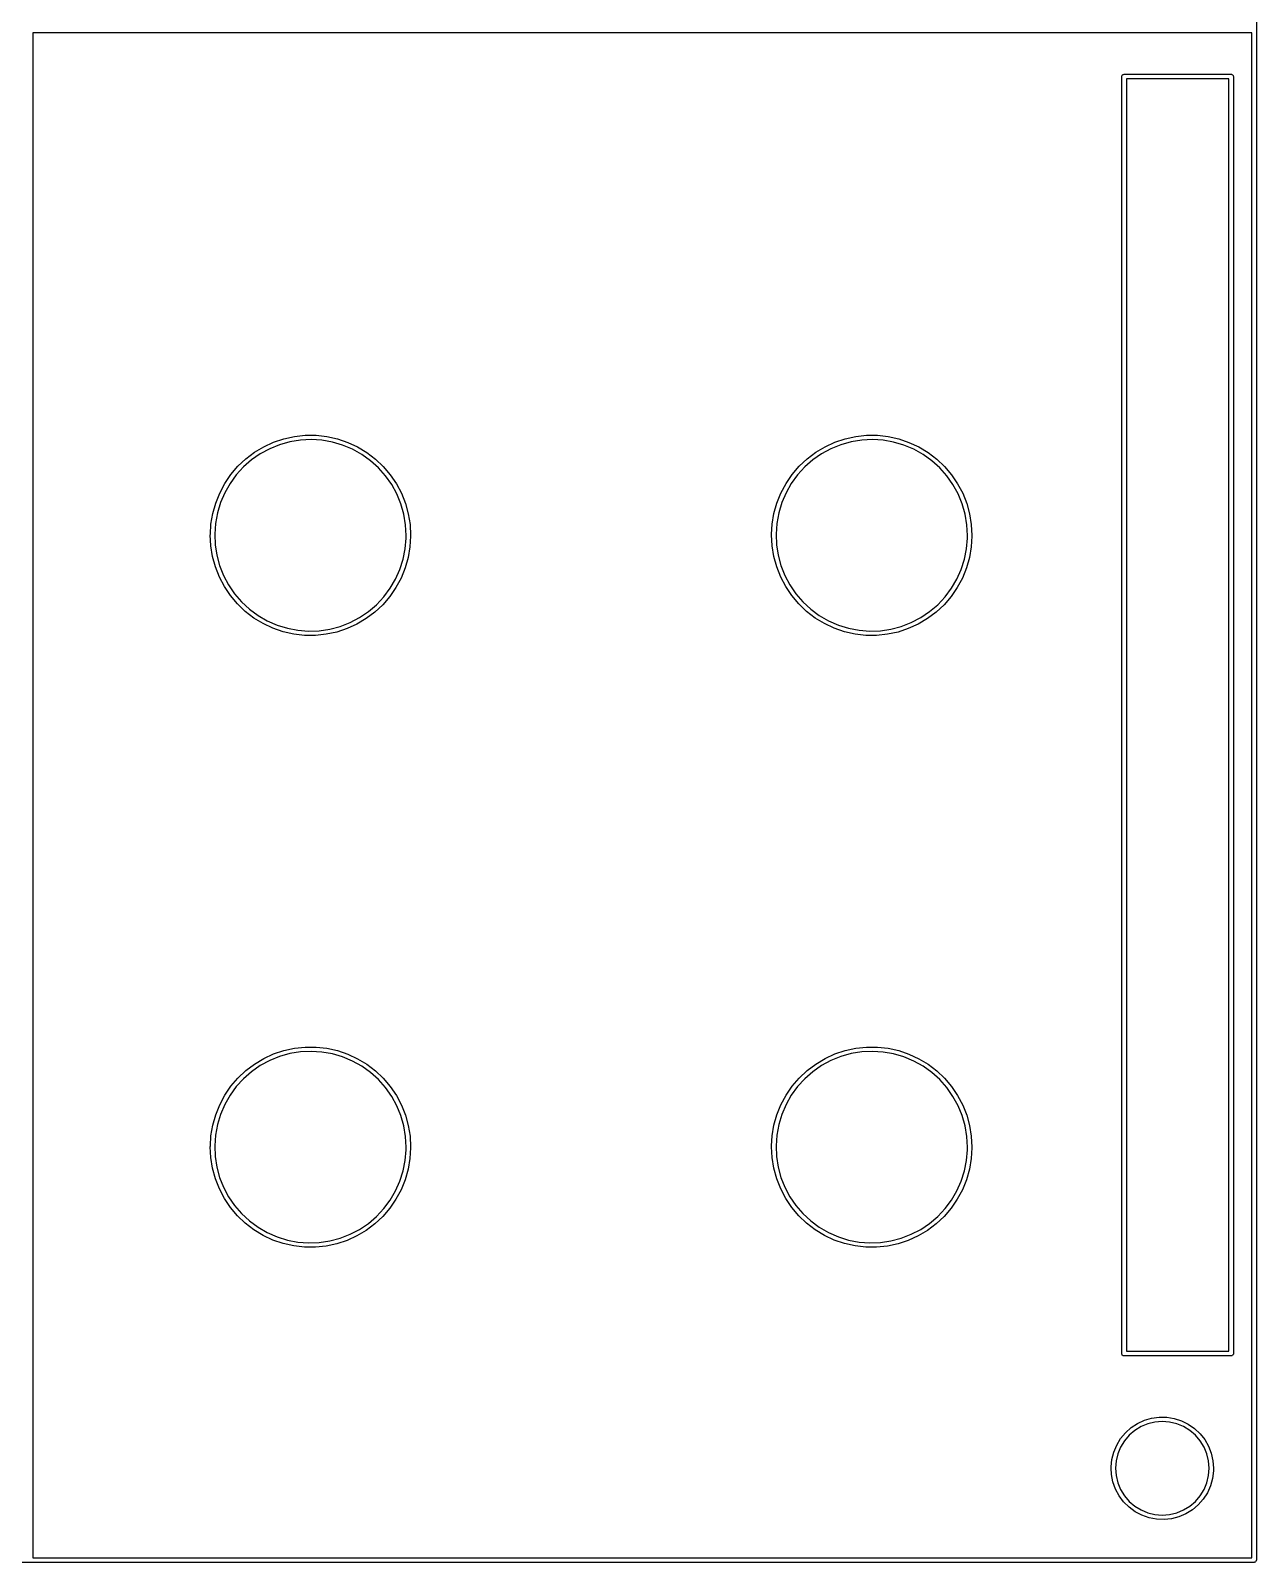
# Model space of a CAD drawing. Extents: x 0 to 80, y -100 to 0.
# Drawn here: x 40 to 80.1, y -100.1 to -50 of the extents above; entities that cross this region are included whole.
import ezdxf

# ---------------------------------------------------------------- set-up
doc = ezdxf.new("R2010")
doc.units = 0
doc.layers.add('BLACK', color=7, linetype='CONTINUOUS')

msp = doc.modelspace()

# ---------------------------------------------------------------- linework, layer by layer
at = {"layer": 'BLACK', "linetype": 'CONTINUOUS'}
for p, q in [((80.075, 0), (80.075, -100)), ((79.925, -50.075), (40.075, -50.075)), ((40.075, -50.075), (40.075, -99.925)), ((79.925, -99.925), (79.925, -50.075)), ((75.675, -51.5), (75.6767, -51.4903)), ((75.675, -93.25), (75.675, -51.5)), ((75.6761, -51.487), (75.6778, -51.4841)), ((75.6767, -51.4903), (75.6761, -51.487)), ((75.6778, -51.4841), (75.6795, -51.4743)), ((75.6795, -51.4743), (75.692, -51.4594)), ((75.692, -51.4594), (75.7018, -51.4425)), ((75.7018, -51.4425), (75.7082, -51.4402)), ((75.7082, -51.4402), (75.7125, -51.435)), ((75.7125, -51.435), (75.7317, -51.4317)), ((75.7317, -51.4317), (75.75, -51.425)), ((75.75, -51.425), (79.25, -51.425)), ((75.825, -51.575), (75.825, -93.175)), ((79.175, -51.575), (75.825, -51.575)), ((79.175, -93.175), (79.175, -51.575)), ((79.25, -51.425), (79.2597, -51.4267)), ((79.2597, -51.4267), (79.263, -51.4261)), ((79.263, -51.4261), (79.2659, -51.4278)), ((79.2659, -51.4278), (79.2757, -51.4295)), ((79.2757, -51.4295), (79.2906, -51.442)), ((79.2906, -51.442), (79.3075, -51.4518)), ((79.3075, -51.4518), (79.3098, -51.4581)), ((79.3098, -51.4581), (79.315, -51.4625)), ((79.315, -51.4625), (79.3183, -51.4817)), ((79.3183, -51.4817), (79.325, -51.5)), ((79.325, -51.5), (79.325, -93.25)), ((47.6226, -63.603), (47.9444, -63.455)), ((48.1413, -63.5371), (47.8173, -63.668)), ((47.9444, -63.455), (48.2803, -63.3426)), ((48.4779, -63.4431), (48.1413, -63.5371)), ((48.2803, -63.3426), (48.6264, -63.2671)), ((48.8228, -63.3872), (48.4779, -63.4431)), ((48.6264, -63.2671), (48.9786, -63.2295)), ((49.1719, -63.3702), (48.8228, -63.3872)), ((48.9786, -63.2295), (49.3328, -63.2301)), ((49.5206, -63.3921), (49.1719, -63.3702)), ((49.3328, -63.2301), (49.6849, -63.269)), ((49.8647, -63.4528), (49.5206, -63.3921)), ((49.6849, -63.269), (50.0307, -63.3456)), ((50.1999, -63.5514), (49.8647, -63.4528)), ((50.0307, -63.3456), (50.3662, -63.4592)), ((50.5221, -63.6868), (50.1999, -63.5514)), ((50.3662, -63.4592), (50.6875, -63.6083)), ((65.9726, -63.603), (66.2944, -63.455)), ((66.4913, -63.5371), (66.1673, -63.668)), ((66.2944, -63.455), (66.6303, -63.3426)), ((66.8279, -63.4431), (66.4913, -63.5371)), ((66.6303, -63.3426), (66.9764, -63.2671)), ((67.1728, -63.3872), (66.8279, -63.4431)), ((66.9764, -63.2671), (67.3286, -63.2295)), ((67.5219, -63.3702), (67.1728, -63.3872)), ((67.3286, -63.2295), (67.6828, -63.2301)), ((67.8706, -63.3921), (67.5219, -63.3702)), ((67.6828, -63.2301), (68.0349, -63.269)), ((68.2147, -63.4528), (67.8706, -63.3921)), ((68.0349, -63.269), (68.3807, -63.3456)), ((68.5499, -63.5514), (68.2147, -63.4528)), ((68.3807, -63.3456), (68.7162, -63.4592)), ((68.8721, -63.6868), (68.5499, -63.5514)), ((68.7162, -63.4592), (69.0375, -63.6083)), ((46.7783, -64.2415), (47.0361, -63.9986)), ((47.223, -64.0336), (46.9601, -64.2638)), ((47.0361, -63.9986), (47.3186, -63.7849)), ((47.51, -63.8342), (47.223, -64.0336)), ((47.3186, -63.7849), (47.6226, -63.603)), ((47.8173, -63.668), (47.51, -63.8342)), ((50.8271, -63.8573), (50.5221, -63.6868)), ((50.6875, -63.6083), (50.9908, -63.7913)), ((51.1112, -64.0607), (50.8271, -63.8573)), ((50.9908, -63.7913), (51.2726, -64.006)), ((51.3709, -64.2945), (51.1112, -64.0607)), ((51.2726, -64.006), (51.5295, -64.2498)), ((65.1283, -64.2415), (65.3861, -63.9986)), ((65.573, -64.0336), (65.3101, -64.2638)), ((65.3861, -63.9986), (65.6686, -63.7849)), ((65.86, -63.8342), (65.573, -64.0336)), ((65.6686, -63.7849), (65.9726, -63.603)), ((66.1673, -63.668), (65.86, -63.8342)), ((69.1771, -63.8573), (68.8721, -63.6868)), ((69.0375, -63.6083), (69.3408, -63.7913)), ((69.4612, -64.0607), (69.1771, -63.8573)), ((69.3408, -63.7913), (69.6226, -64.006)), ((69.7209, -64.2945), (69.4612, -64.0607)), ((69.6226, -64.006), (69.8795, -64.2498)), ((46.3487, -64.8035), (46.5483, -64.5108)), ((46.7245, -64.5218), (46.5191, -64.8045)), ((46.5483, -64.5108), (46.7783, -64.2415)), ((46.9601, -64.2638), (46.7245, -64.5218)), ((51.6029, -64.5559), (51.3709, -64.2945)), ((51.5295, -64.2498), (51.7586, -64.5199)), ((51.8043, -64.8414), (51.6029, -64.5559)), ((51.7586, -64.5199), (51.9572, -64.8132)), ((64.6987, -64.8035), (64.8983, -64.5108)), ((65.0745, -64.5218), (64.8691, -64.8045)), ((64.8983, -64.5108), (65.1283, -64.2415)), ((65.3101, -64.2638), (65.0745, -64.5218)), ((69.9529, -64.5559), (69.7209, -64.2945)), ((69.8795, -64.2498), (70.1086, -64.5199)), ((70.1543, -64.8414), (69.9529, -64.5559)), ((70.1086, -64.5199), (70.3072, -64.8132)), ((46.1818, -65.1159), (46.3487, -64.8035)), ((46.5191, -64.8045), (46.3465, -65.1083)), ((51.9727, -65.1476), (51.8043, -64.8414)), ((51.9572, -64.8132), (52.123, -65.1263)), ((64.5318, -65.1159), (64.6987, -64.8035)), ((64.8691, -64.8045), (64.6965, -65.1083)), ((70.3227, -65.1476), (70.1543, -64.8414)), ((70.3072, -64.8132), (70.473, -65.1263)), ((45.9539, -65.7856), (46.0497, -65.4446)), ((46.0497, -65.4446), (46.1818, -65.1159)), ((46.2088, -65.4295), (46.1078, -65.764)), ((46.3465, -65.1083), (46.2088, -65.4295)), ((52.1058, -65.4707), (51.9727, -65.1476)), ((52.2021, -65.8066), (52.1058, -65.4707)), ((52.123, -65.1263), (52.2539, -65.4554)), ((52.2539, -65.4554), (52.3486, -65.7967)), ((64.3039, -65.7856), (64.3997, -65.4446)), ((64.3997, -65.4446), (64.5318, -65.1159)), ((64.5588, -65.4295), (64.4578, -65.764)), ((64.6965, -65.1083), (64.5588, -65.4295)), ((70.4558, -65.4707), (70.3227, -65.1476)), ((70.5521, -65.8066), (70.4558, -65.4707)), ((70.473, -65.1263), (70.6039, -65.4554)), ((70.6039, -65.4554), (70.6986, -65.7967)), ((45.8954, -66.1349), (45.9539, -65.7856)), ((46.1078, -65.764), (46.0448, -66.1077)), ((52.2604, -66.1511), (52.2021, -65.8066)), ((52.3486, -65.7967), (52.4058, -66.1463)), ((64.2454, -66.1349), (64.3039, -65.7856)), ((64.4578, -65.764), (64.3948, -66.1077)), ((70.6104, -66.1511), (70.5521, -65.8066)), ((70.6986, -65.7967), (70.7558, -66.1463)), ((45.875, -66.4886), (45.8769, -66.4563)), ((45.8929, -66.8423), (45.875, -66.4886)), ((45.8769, -66.4563), (45.8954, -66.1349)), ((46.0448, -66.1077), (46.0204, -66.4563)), ((46.0204, -66.4563), (46.035, -66.8054)), ((52.2495, -66.9356), (52.2787, -66.5874)), ((52.2799, -66.5), (52.2604, -66.1511)), ((52.2787, -66.5874), (52.2799, -66.5)), ((52.4249, -66.5229), (52.4033, -66.8764)), ((52.4058, -66.1463), (52.425, -66.5)), ((52.425, -66.5), (52.4249, -66.5229)), ((64.225, -66.4886), (64.2269, -66.4563)), ((64.2429, -66.8423), (64.225, -66.4886)), ((64.2269, -66.4563), (64.2454, -66.1349)), ((64.3948, -66.1077), (64.3704, -66.4563)), ((64.3704, -66.4563), (64.385, -66.8054)), ((70.5995, -66.9356), (70.6287, -66.5874)), ((70.6299, -66.5), (70.6104, -66.1511)), ((70.6287, -66.5874), (70.6299, -66.5)), ((70.7749, -66.5229), (70.7533, -66.8764)), ((70.7558, -66.1463), (70.775, -66.5)), ((70.775, -66.5), (70.7749, -66.5229)), ((45.949, -67.1921), (45.8929, -66.8423)), ((46.035, -66.8054), (46.0885, -67.1507)), ((52.1816, -67.2784), (52.2495, -66.9356)), ((52.4033, -66.8764), (52.3436, -67.2256)), ((64.299, -67.1921), (64.2429, -66.8423)), ((64.385, -66.8054), (64.4385, -67.1507)), ((70.5316, -67.2784), (70.5995, -66.9356)), ((70.7533, -66.8764), (70.6936, -67.2256)), ((46.0424, -67.5338), (45.949, -67.1921)), ((46.1723, -67.8633), (46.0424, -67.5338)), ((46.0885, -67.1507), (46.1801, -67.488)), ((46.1801, -67.488), (46.3087, -67.8129)), ((52.0759, -67.6115), (52.1816, -67.2784)), ((52.2466, -67.5662), (52.1133, -67.8944)), ((52.3436, -67.2256), (52.2466, -67.5662)), ((64.3924, -67.5338), (64.299, -67.1921)), ((64.5223, -67.8633), (64.3924, -67.5338)), ((64.4385, -67.1507), (64.5301, -67.488)), ((64.5301, -67.488), (64.6587, -67.8129)), ((70.4259, -67.6115), (70.5316, -67.2784)), ((70.5966, -67.5662), (70.4633, -67.8944)), ((70.6936, -67.2256), (70.5966, -67.5662)), ((46.3369, -68.1769), (46.1723, -67.8633)), ((46.3087, -67.8129), (46.4728, -68.1214)), ((51.757, -68.2321), (51.9338, -67.9307)), ((51.9338, -67.9307), (52.0759, -67.6115)), ((52.1133, -67.8944), (51.9454, -68.2063)), ((64.6869, -68.1769), (64.5223, -67.8633)), ((64.6587, -67.8129), (64.8228, -68.1214)), ((70.107, -68.2321), (70.2838, -67.9307)), ((70.2838, -67.9307), (70.4259, -67.6115)), ((70.4633, -67.8944), (70.2954, -68.2063)), ((46.5345, -68.4709), (46.3369, -68.1769)), ((46.4728, -68.1214), (46.6702, -68.4097)), ((46.7626, -68.7419), (46.5345, -68.4709)), ((46.6702, -68.4097), (46.8985, -68.6742)), ((51.3085, -68.7666), (51.5477, -68.5119)), ((51.7447, -68.4982), (51.5138, -68.7668)), ((51.5477, -68.5119), (51.757, -68.2321)), ((51.9454, -68.2063), (51.7447, -68.4982)), ((64.8845, -68.4709), (64.6869, -68.1769)), ((64.8228, -68.1214), (65.0202, -68.4097)), ((65.1126, -68.7419), (64.8845, -68.4709)), ((65.0202, -68.4097), (65.2485, -68.6742)), ((69.6585, -68.7666), (69.8977, -68.5119)), ((70.0947, -68.4982), (69.8638, -68.7668)), ((69.8977, -68.5119), (70.107, -68.2321)), ((70.2954, -68.2063), (70.0947, -68.4982)), ((47.0187, -68.9866), (46.7626, -68.7419)), ((46.8985, -68.6742), (47.1549, -68.9116)), ((47.2997, -69.2022), (47.0187, -68.9866)), ((47.1549, -68.9116), (47.4362, -69.119)), ((50.7527, -69.1885), (51.0423, -68.9931)), ((51.2551, -69.0088), (50.9719, -69.2215)), ((51.0423, -68.9931), (51.3085, -68.7666)), ((51.5138, -68.7668), (51.2551, -69.0088)), ((65.3687, -68.9866), (65.1126, -68.7419)), ((65.2485, -68.6742), (65.5049, -68.9116)), ((65.6497, -69.2022), (65.3687, -68.9866)), ((65.5049, -68.9116), (65.7862, -69.119)), ((69.1027, -69.1885), (69.3923, -68.9931)), ((69.6051, -69.0088), (69.3219, -69.2215)), ((69.3923, -68.9931), (69.6585, -68.7666)), ((69.8638, -68.7668), (69.6051, -69.0088)), ((47.6024, -69.3863), (47.2997, -69.2022)), ((47.4362, -69.119), (47.7388, -69.2937)), ((47.9232, -69.5365), (47.6024, -69.3863)), ((47.7388, -69.2937), (48.059, -69.4336)), ((48.2583, -69.6513), (47.9232, -69.5365)), ((48.059, -69.4336), (48.3928, -69.537)), ((48.3928, -69.537), (48.736, -69.6024)), ((48.736, -69.6024), (49.0845, -69.6292)), ((49.4337, -69.617), (49.7794, -69.566)), ((49.7794, -69.566), (50.1172, -69.4767)), ((50.345, -69.5492), (50.0087, -69.6604)), ((50.1172, -69.4767), (50.443, -69.3504)), ((50.6673, -69.4023), (50.345, -69.5492)), ((50.443, -69.3504), (50.7527, -69.1885)), ((50.9719, -69.2215), (50.6673, -69.4023)), ((65.9524, -69.3863), (65.6497, -69.2022)), ((65.7862, -69.119), (66.0888, -69.2937)), ((66.2732, -69.5365), (65.9524, -69.3863)), ((66.0888, -69.2937), (66.409, -69.4336)), ((66.6083, -69.6513), (66.2732, -69.5365)), ((66.409, -69.4336), (66.7428, -69.537)), ((66.7428, -69.537), (67.086, -69.6024)), ((67.086, -69.6024), (67.4345, -69.6292)), ((67.7837, -69.617), (68.1294, -69.566)), ((68.1294, -69.566), (68.4672, -69.4767)), ((68.695, -69.5492), (68.3587, -69.6604)), ((68.4672, -69.4767), (68.793, -69.3504)), ((69.0173, -69.4023), (68.695, -69.5492)), ((68.793, -69.3504), (69.1027, -69.1885)), ((69.3219, -69.2215), (69.0173, -69.4023)), ((48.6038, -69.7291), (48.2583, -69.6513)), ((48.9558, -69.7692), (48.6038, -69.7291)), ((49.31, -69.7711), (48.9558, -69.7692)), ((49.0845, -69.6292), (49.4337, -69.617)), ((49.6623, -69.7347), (49.31, -69.7711)), ((50.0087, -69.6604), (49.6623, -69.7347)), ((66.9538, -69.7291), (66.6083, -69.6513)), ((67.3058, -69.7692), (66.9538, -69.7291)), ((67.66, -69.7711), (67.3058, -69.7692)), ((67.4345, -69.6292), (67.7837, -69.617)), ((68.0123, -69.7347), (67.66, -69.7711)), ((68.3587, -69.6604), (68.0123, -69.7347)), ((47.3186, -83.7849), (47.6226, -83.603)), ((47.6226, -83.603), (47.9444, -83.455)), ((48.1413, -83.5371), (47.8173, -83.668)), ((47.9444, -83.455), (48.2803, -83.3426)), ((48.4779, -83.4431), (48.1413, -83.5371)), ((48.2803, -83.3426), (48.6264, -83.2671)), ((48.8228, -83.3872), (48.4779, -83.4431)), ((48.6264, -83.2671), (48.9786, -83.2295)), ((49.1719, -83.3702), (48.8228, -83.3872)), ((48.9786, -83.2295), (49.3328, -83.2301)), ((49.5206, -83.3921), (49.1719, -83.3702)), ((49.3328, -83.2301), (49.6849, -83.269)), ((49.8647, -83.4528), (49.5206, -83.3921)), ((49.6849, -83.269), (50.0307, -83.3456)), ((50.1999, -83.5514), (49.8647, -83.4528)), ((50.0307, -83.3456), (50.3662, -83.4592)), ((50.5221, -83.6868), (50.1999, -83.5514)), ((50.3662, -83.4592), (50.6875, -83.6083)), ((50.6875, -83.6083), (50.9908, -83.7913)), ((65.6686, -83.7849), (65.9726, -83.603)), ((65.9726, -83.603), (66.2944, -83.455)), ((66.4913, -83.5371), (66.1673, -83.668)), ((66.2944, -83.455), (66.6303, -83.3426)), ((66.8279, -83.4431), (66.4913, -83.5371)), ((66.6303, -83.3426), (66.9764, -83.2671)), ((67.1728, -83.3872), (66.8279, -83.4431)), ((66.9764, -83.2671), (67.3286, -83.2295)), ((67.5219, -83.3702), (67.1728, -83.3872)), ((67.3286, -83.2295), (67.6828, -83.2301)), ((67.8706, -83.3921), (67.5219, -83.3702)), ((67.6828, -83.2301), (68.0349, -83.269)), ((68.2147, -83.4528), (67.8706, -83.3921)), ((68.0349, -83.269), (68.3807, -83.3456)), ((68.5499, -83.5514), (68.2147, -83.4528)), ((68.3807, -83.3456), (68.7162, -83.4592)), ((68.8721, -83.6868), (68.5499, -83.5514)), ((68.7162, -83.4592), (69.0375, -83.6083)), ((69.0375, -83.6083), (69.3408, -83.7913)), ((46.7783, -84.2415), (47.0361, -83.9986)), ((47.223, -84.0336), (46.9601, -84.2638)), ((47.0361, -83.9986), (47.3186, -83.7849)), ((47.51, -83.8342), (47.223, -84.0336)), ((47.8173, -83.668), (47.51, -83.8342)), ((50.8271, -83.8573), (50.5221, -83.6868)), ((51.1112, -84.0607), (50.8271, -83.8573)), ((50.9908, -83.7913), (51.2726, -84.006)), ((51.3709, -84.2945), (51.1112, -84.0607)), ((51.2726, -84.006), (51.5295, -84.2498)), ((65.1283, -84.2415), (65.3861, -83.9986)), ((65.573, -84.0336), (65.3101, -84.2638)), ((65.3861, -83.9986), (65.6686, -83.7849)), ((65.86, -83.8342), (65.573, -84.0336)), ((66.1673, -83.668), (65.86, -83.8342)), ((69.1771, -83.8573), (68.8721, -83.6868)), ((69.4612, -84.0607), (69.1771, -83.8573)), ((69.3408, -83.7913), (69.6226, -84.006)), ((69.7209, -84.2945), (69.4612, -84.0607)), ((69.6226, -84.006), (69.8795, -84.2498)), ((46.3487, -84.8035), (46.5483, -84.5108)), ((46.7245, -84.5218), (46.5191, -84.8045)), ((46.5483, -84.5108), (46.7783, -84.2415)), ((46.9601, -84.2638), (46.7245, -84.5218)), ((51.6029, -84.5559), (51.3709, -84.2945)), ((51.5295, -84.2498), (51.7586, -84.5199)), ((51.8043, -84.8414), (51.6029, -84.5559)), ((51.7586, -84.5199), (51.9572, -84.8132)), ((64.6987, -84.8035), (64.8983, -84.5108)), ((65.0745, -84.5218), (64.8691, -84.8045)), ((64.8983, -84.5108), (65.1283, -84.2415)), ((65.3101, -84.2638), (65.0745, -84.5218)), ((69.9529, -84.5559), (69.7209, -84.2945)), ((69.8795, -84.2498), (70.1086, -84.5199)), ((70.1543, -84.8414), (69.9529, -84.5559)), ((70.1086, -84.5199), (70.3072, -84.8132)), ((46.0497, -85.4446), (46.1818, -85.1159)), ((46.1818, -85.1159), (46.3487, -84.8035)), ((46.3465, -85.1083), (46.2088, -85.4295)), ((46.5191, -84.8045), (46.3465, -85.1083)), ((51.9727, -85.1476), (51.8043, -84.8414)), ((51.9572, -84.8132), (52.123, -85.1263)), ((52.123, -85.1263), (52.2539, -85.4554)), ((64.3997, -85.4446), (64.5318, -85.1159)), ((64.5318, -85.1159), (64.6987, -84.8035)), ((64.6965, -85.1083), (64.5588, -85.4295)), ((64.8691, -84.8045), (64.6965, -85.1083)), ((70.3227, -85.1476), (70.1543, -84.8414)), ((70.3072, -84.8132), (70.473, -85.1263)), ((70.473, -85.1263), (70.6039, -85.4554)), ((45.9539, -85.7856), (46.0497, -85.4446)), ((46.2088, -85.4295), (46.1078, -85.764)), ((52.1058, -85.4707), (51.9727, -85.1476)), ((52.2021, -85.8066), (52.1058, -85.4707)), ((52.2539, -85.4554), (52.3486, -85.7967)), ((64.3039, -85.7856), (64.3997, -85.4446)), ((64.5588, -85.4295), (64.4578, -85.764)), ((70.4558, -85.4707), (70.3227, -85.1476)), ((70.5521, -85.8066), (70.4558, -85.4707)), ((70.6039, -85.4554), (70.6986, -85.7967)), ((45.8954, -86.1349), (45.9539, -85.7856)), ((46.0448, -86.1077), (46.0204, -86.4563)), ((46.1078, -85.764), (46.0448, -86.1077)), ((52.2604, -86.1511), (52.2021, -85.8066)), ((52.3486, -85.7967), (52.4058, -86.1463)), ((64.2454, -86.1349), (64.3039, -85.7856)), ((64.3948, -86.1077), (64.3704, -86.4563)), ((64.4578, -85.764), (64.3948, -86.1077)), ((70.6104, -86.1511), (70.5521, -85.8066)), ((70.6986, -85.7967), (70.7558, -86.1463)), ((45.875, -86.4886), (45.8769, -86.4563)), ((45.8929, -86.8423), (45.875, -86.4886)), ((45.8769, -86.4563), (45.8954, -86.1349)), ((46.0204, -86.4563), (46.035, -86.8054)), ((52.2495, -86.9356), (52.2787, -86.5874)), ((52.2799, -86.5), (52.2604, -86.1511)), ((52.2787, -86.5874), (52.2799, -86.5)), ((52.4249, -86.5229), (52.4033, -86.8764)), ((52.4058, -86.1463), (52.425, -86.5)), ((52.425, -86.5), (52.4249, -86.5229)), ((64.225, -86.4886), (64.2269, -86.4563)), ((64.2429, -86.8423), (64.225, -86.4886)), ((64.2269, -86.4563), (64.2454, -86.1349)), ((64.3704, -86.4563), (64.385, -86.8054)), ((70.5995, -86.9356), (70.6287, -86.5874)), ((70.6299, -86.5), (70.6104, -86.1511)), ((70.6287, -86.5874), (70.6299, -86.5)), ((70.7749, -86.5229), (70.7533, -86.8764)), ((70.7558, -86.1463), (70.775, -86.5)), ((70.775, -86.5), (70.7749, -86.5229)), ((45.949, -87.1921), (45.8929, -86.8423)), ((46.035, -86.8054), (46.0885, -87.1507)), ((52.1816, -87.2784), (52.2495, -86.9356)), ((52.4033, -86.8764), (52.3436, -87.2256)), ((64.299, -87.1921), (64.2429, -86.8423)), ((64.385, -86.8054), (64.4385, -87.1507)), ((70.5316, -87.2784), (70.5995, -86.9356)), ((70.7533, -86.8764), (70.6936, -87.2256)), ((46.0424, -87.5338), (45.949, -87.1921)), ((46.1723, -87.8633), (46.0424, -87.5338)), ((46.0885, -87.1507), (46.1801, -87.488)), ((46.1801, -87.488), (46.3087, -87.8129)), ((51.9338, -87.9307), (52.0759, -87.6115)), ((52.0759, -87.6115), (52.1816, -87.2784)), ((52.2466, -87.5662), (52.1133, -87.8944)), ((52.3436, -87.2256), (52.2466, -87.5662)), ((64.3924, -87.5338), (64.299, -87.1921)), ((64.5223, -87.8633), (64.3924, -87.5338)), ((64.4385, -87.1507), (64.5301, -87.488)), ((64.5301, -87.488), (64.6587, -87.8129)), ((70.2838, -87.9307), (70.4259, -87.6115)), ((70.4259, -87.6115), (70.5316, -87.2784)), ((70.5966, -87.5662), (70.4633, -87.8944)), ((70.6936, -87.2256), (70.5966, -87.5662)), ((46.3369, -88.1769), (46.1723, -87.8633)), ((46.3087, -87.8129), (46.4728, -88.1214)), ((46.4728, -88.1214), (46.6702, -88.4097)), ((51.757, -88.2321), (51.9338, -87.9307)), ((52.1133, -87.8944), (51.9454, -88.2063)), ((64.6869, -88.1769), (64.5223, -87.8633)), ((64.6587, -87.8129), (64.8228, -88.1214)), ((64.8228, -88.1214), (65.0202, -88.4097)), ((70.107, -88.2321), (70.2838, -87.9307)), ((70.4633, -87.8944), (70.2954, -88.2063)), ((46.5345, -88.4709), (46.3369, -88.1769)), ((46.7626, -88.7419), (46.5345, -88.4709)), ((46.6702, -88.4097), (46.8985, -88.6742)), ((51.3085, -88.7666), (51.5477, -88.5119)), ((51.7447, -88.4982), (51.5138, -88.7668)), ((51.5477, -88.5119), (51.757, -88.2321)), ((51.9454, -88.2063), (51.7447, -88.4982)), ((64.8845, -88.4709), (64.6869, -88.1769)), ((65.1126, -88.7419), (64.8845, -88.4709)), ((65.0202, -88.4097), (65.2485, -88.6742)), ((69.6585, -88.7666), (69.8977, -88.5119)), ((70.0947, -88.4982), (69.8638, -88.7668)), ((69.8977, -88.5119), (70.107, -88.2321)), ((70.2954, -88.2063), (70.0947, -88.4982)), ((47.0187, -88.9866), (46.7626, -88.7419)), ((46.8985, -88.6742), (47.1549, -88.9116)), ((47.2997, -89.2022), (47.0187, -88.9866)), ((47.1549, -88.9116), (47.4362, -89.119)), ((47.4362, -89.119), (47.7388, -89.2937)), ((50.7527, -89.1885), (51.0423, -88.9931)), ((51.2551, -89.0088), (50.9719, -89.2215)), ((51.0423, -88.9931), (51.3085, -88.7666)), ((51.5138, -88.7668), (51.2551, -89.0088)), ((65.3687, -88.9866), (65.1126, -88.7419)), ((65.2485, -88.6742), (65.5049, -88.9116)), ((65.6497, -89.2022), (65.3687, -88.9866)), ((65.5049, -88.9116), (65.7862, -89.119)), ((65.7862, -89.119), (66.0888, -89.2937)), ((69.1027, -89.1885), (69.3923, -88.9931)), ((69.6051, -89.0088), (69.3219, -89.2215)), ((69.3923, -88.9931), (69.6585, -88.7666)), ((69.8638, -88.7668), (69.6051, -89.0088)), ((47.6024, -89.3863), (47.2997, -89.2022)), ((47.9232, -89.5365), (47.6024, -89.3863)), ((47.7388, -89.2937), (48.059, -89.4336)), ((48.2583, -89.6513), (47.9232, -89.5365)), ((48.059, -89.4336), (48.3928, -89.537)), ((48.3928, -89.537), (48.736, -89.6024)), ((48.736, -89.6024), (49.0845, -89.6292)), ((49.0845, -89.6292), (49.4337, -89.617)), ((49.4337, -89.617), (49.7794, -89.566)), ((49.7794, -89.566), (50.1172, -89.4767)), ((50.345, -89.5492), (50.0087, -89.6604)), ((50.1172, -89.4767), (50.443, -89.3504)), ((50.6673, -89.4023), (50.345, -89.5492)), ((50.443, -89.3504), (50.7527, -89.1885)), ((50.9719, -89.2215), (50.6673, -89.4023)), ((65.9524, -89.3863), (65.6497, -89.2022)), ((66.2732, -89.5365), (65.9524, -89.3863)), ((66.0888, -89.2937), (66.409, -89.4336)), ((66.6083, -89.6513), (66.2732, -89.5365)), ((66.409, -89.4336), (66.7428, -89.537)), ((66.7428, -89.537), (67.086, -89.6024)), ((67.086, -89.6024), (67.4345, -89.6292)), ((67.4345, -89.6292), (67.7837, -89.617)), ((67.7837, -89.617), (68.1294, -89.566)), ((68.1294, -89.566), (68.4672, -89.4767)), ((68.695, -89.5492), (68.3587, -89.6604)), ((68.4672, -89.4767), (68.793, -89.3504)), ((69.0173, -89.4023), (68.695, -89.5492)), ((68.793, -89.3504), (69.1027, -89.1885)), ((69.3219, -89.2215), (69.0173, -89.4023)), ((48.6038, -89.7291), (48.2583, -89.6513)), ((48.9558, -89.7692), (48.6038, -89.7291)), ((49.31, -89.7711), (48.9558, -89.7692)), ((49.6623, -89.7347), (49.31, -89.7711)), ((50.0087, -89.6604), (49.6623, -89.7347)), ((66.9538, -89.7291), (66.6083, -89.6513)), ((67.3058, -89.7692), (66.9538, -89.7291)), ((67.66, -89.7711), (67.3058, -89.7692)), ((68.0123, -89.7347), (67.66, -89.7711)), ((68.3587, -89.6604), (68.0123, -89.7347)), ((75.6817, -93.2683), (75.675, -93.25)), ((75.685, -93.2875), (75.6817, -93.2683)), ((75.6902, -93.2918), (75.685, -93.2875)), ((75.6925, -93.2982), (75.6902, -93.2918)), ((75.7094, -93.308), (75.6925, -93.2982)), ((75.7243, -93.3205), (75.7094, -93.308)), ((75.7341, -93.3222), (75.7243, -93.3205)), ((75.737, -93.3239), (75.7341, -93.3222)), ((75.7403, -93.3233), (75.737, -93.3239)), ((75.75, -93.325), (75.7403, -93.3233)), ((79.25, -93.325), (75.75, -93.325)), ((75.825, -93.175), (79.175, -93.175)), ((79.2683, -93.3183), (79.25, -93.325)), ((79.2875, -93.315), (79.2683, -93.3183)), ((79.2918, -93.3098), (79.2875, -93.315)), ((79.2982, -93.3075), (79.2918, -93.3098)), ((79.308, -93.2906), (79.2982, -93.3075)), ((79.3205, -93.2757), (79.308, -93.2906)), ((79.3222, -93.2659), (79.3205, -93.2757)), ((79.3239, -93.263), (79.3222, -93.2659)), ((79.325, -93.25), (79.3233, -93.2597)), ((79.3233, -93.2597), (79.3239, -93.263)), ((75.9803, -95.6711), (76.1879, -95.535)), ((76.3055, -95.637), (76.1009, -95.7624)), ((76.1879, -95.535), (76.4134, -95.4311)), ((76.5273, -95.5452), (76.3055, -95.637)), ((76.4134, -95.4311), (76.6517, -95.3616)), ((76.7607, -95.4891), (76.5273, -95.5452)), ((76.6517, -95.3616), (76.8977, -95.3281)), ((77, -95.4703), (76.7607, -95.4891)), ((76.8977, -95.3281), (77.146, -95.3314)), ((77.2393, -95.4891), (77, -95.4703)), ((77.146, -95.3314), (77.391, -95.3713)), ((77.4727, -95.5452), (77.2393, -95.4891)), ((77.391, -95.3713), (77.6275, -95.447)), ((77.6945, -95.637), (77.4727, -95.5452)), ((77.6275, -95.447), (77.8501, -95.5568)), ((77.8991, -95.7624), (77.6945, -95.637)), ((77.8501, -95.5568), (78.0541, -95.6983)), ((75.5076, -96.2396), (75.6364, -96.0273)), ((75.6364, -96.0273), (75.7951, -95.8364)), ((75.7624, -96.1009), (75.637, -96.3055)), ((75.9183, -95.9183), (75.7624, -96.1009)), ((75.7951, -95.8364), (75.9803, -95.6711)), ((76.1009, -95.7624), (75.9183, -95.9183)), ((78.0817, -95.9183), (77.8991, -95.7624)), ((78.0541, -95.6983), (78.2349, -95.8684)), ((78.2376, -96.1009), (78.0817, -95.9183)), ((78.2349, -95.8684), (78.3886, -96.0634)), ((78.363, -96.3055), (78.2376, -96.1009)), ((78.3886, -96.0634), (78.5118, -96.2789)), ((75.3504, -96.7091), (75.4116, -96.4685)), ((75.4116, -96.4685), (75.5076, -96.2396)), ((75.5452, -96.5273), (75.4891, -96.7607)), ((75.637, -96.3055), (75.5452, -96.5273)), ((78.4548, -96.5273), (78.363, -96.3055)), ((78.5109, -96.7607), (78.4548, -96.5273)), ((78.5118, -96.2789), (78.6018, -96.5103)), ((78.6018, -96.5103), (78.6566, -96.7524)), ((75.3256, -96.9562), (75.3504, -96.7091)), ((75.3277, -97), (75.3256, -96.9562)), ((75.3375, -97.2041), (75.3277, -97)), ((75.4891, -96.7607), (75.4703, -97)), ((75.4703, -97), (75.4891, -97.2393)), ((78.5297, -97), (78.5109, -96.7607)), ((78.5109, -97.2393), (78.5297, -97)), ((78.6727, -97.0877), (78.6414, -97.3339)), ((78.6566, -96.7524), (78.675, -97)), ((78.675, -97), (78.6727, -97.0877)), ((75.3859, -97.4476), (75.3375, -97.2041)), ((75.4698, -97.6813), (75.3859, -97.4476)), ((75.4891, -97.2393), (75.5452, -97.4727)), ((75.5452, -97.4727), (75.637, -97.6945)), ((78.363, -97.6945), (78.4548, -97.4727)), ((78.4548, -97.4727), (78.5109, -97.2393)), ((78.574, -97.5729), (78.472, -97.7992)), ((78.6414, -97.3339), (78.574, -97.5729)), ((75.5873, -97.9), (75.4698, -97.6813)), ((75.7359, -98.0989), (75.5873, -97.9)), ((75.637, -97.6945), (75.7624, -97.8991)), ((75.9122, -98.2737), (75.7359, -98.0989)), ((75.7624, -97.8991), (75.9183, -98.0817)), ((75.9183, -98.0817), (76.1009, -98.2376)), ((77.8991, -98.2376), (78.0817, -98.0817)), ((78.0817, -98.0817), (78.2376, -97.8991)), ((78.3377, -98.008), (78.174, -98.1947)), ((78.2376, -97.8991), (78.363, -97.6945)), ((78.472, -97.7992), (78.3377, -98.008)), ((76.1124, -98.4205), (75.9122, -98.2737)), ((76.1009, -98.2376), (76.3055, -98.363)), ((76.3321, -98.5361), (76.1124, -98.4205)), ((76.3055, -98.363), (76.5273, -98.4548)), ((76.5665, -98.6179), (76.3321, -98.5361)), ((76.5273, -98.4548), (76.7607, -98.5109)), ((76.8104, -98.6642), (76.5665, -98.6179)), ((76.7607, -98.5109), (77, -98.5297)), ((77, -98.5297), (77.2393, -98.5109)), ((77.3052, -98.647), (77.0585, -98.674)), ((77.2393, -98.5109), (77.4727, -98.4548)), ((77.5453, -98.5837), (77.3052, -98.647)), ((77.4727, -98.4548), (77.6945, -98.363)), ((77.7734, -98.4857), (77.5453, -98.5837)), ((77.6945, -98.363), (77.8991, -98.2376)), ((77.9845, -98.3551), (77.7734, -98.4857)), ((78.174, -98.1947), (77.9845, -98.3551)), ((77.0585, -98.674), (76.8104, -98.6642)), ((80, -100.075), (0, -100.075)), ((40.075, -99.925), (79.925, -99.925)), ((80.0183, -100.068), (80, -100.075)), ((80.0375, -100.065), (80.0183, -100.068)), ((80.0418, -100.06), (80.0375, -100.065)), ((80.0482, -100.057), (80.0418, -100.06)), ((80.058, -100.041), (80.0482, -100.057)), ((80.0705, -100.026), (80.058, -100.041)), ((80.0722, -100.016), (80.0705, -100.026)), ((80.0739, -100.013), (80.0722, -100.016)), ((80.075, -100), (80.0733, -100.01)), ((80.0733, -100.01), (80.0739, -100.013))]:
    msp.add_line(p, q, dxfattribs=at)

doc.saveas('drawing.dxf')
